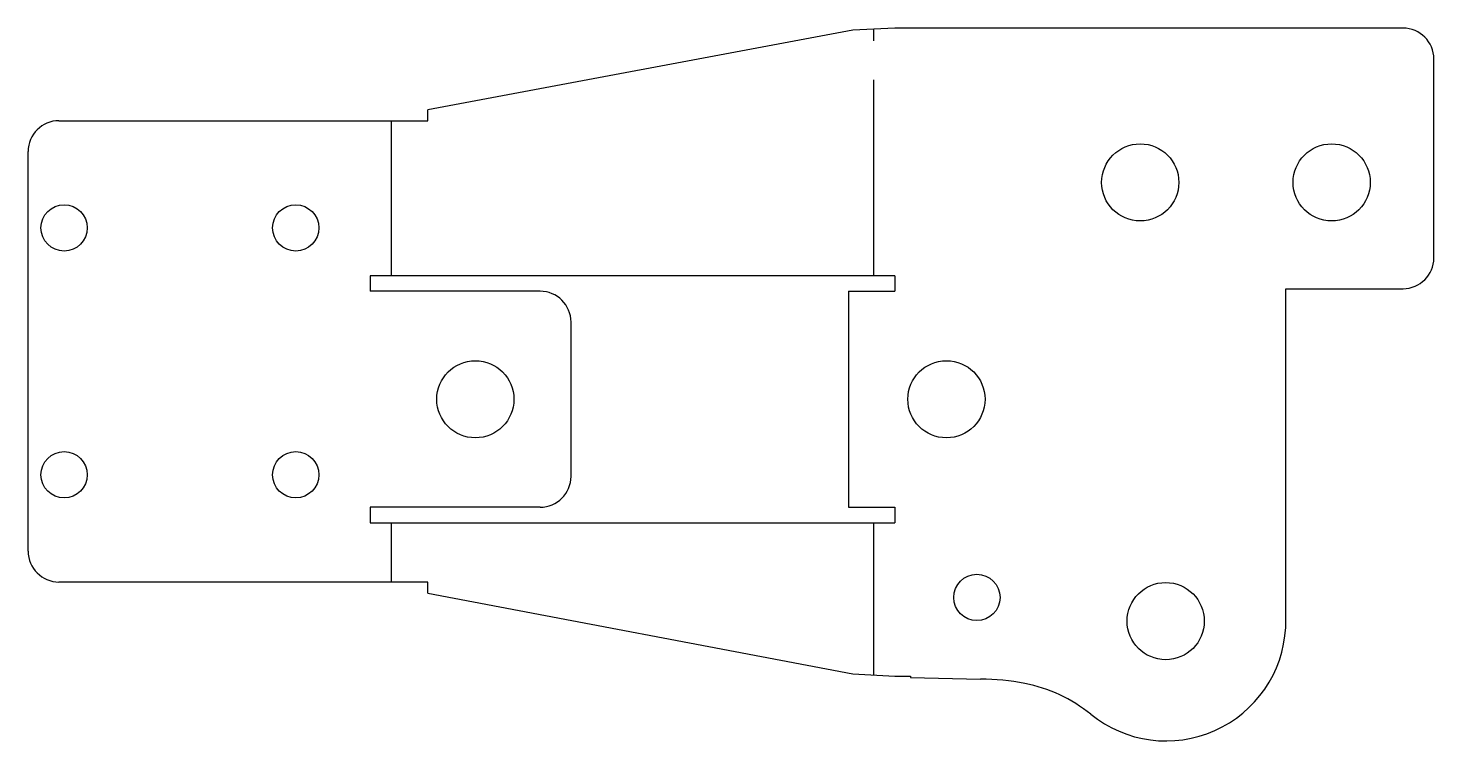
# Model space of a CAD drawing. Header units: millimetres. Extents: x -53.9 to 37.2, y -556.2 to -510.
import ezdxf

# ---------------------------------------------------------------- set-up
doc = ezdxf.new("R2010")
doc.units = ezdxf.units.MM
doc.linetypes.add('CENTERX2', pattern=[20.32, 12.7, -2.54, 2.54, -2.54])

msp = doc.modelspace()

# ---------------------------------------------------------------- linework, layer by layer
at = {"color": 7, "linetype": 'Continuous', "lineweight": 25}
for p, q in [((-0.462, -510.118), (-27.988, -515.279)), ((2.266, -509.98), (-0.462, -510.118)), ((35.17, -509.98), (2.266, -509.98)), ((37.17, -524.87), (37.17, -511.98)), ((-27.988, -515.98), (-27.988, -515.279)), ((-51.88, -515.98), (-27.988, -515.98)), ((-53.88, -543.88), (-53.88, -517.98)), ((-31.716, -526.035), (-31.716, -527.035)), ((2.266, -526.035), (-31.716, -526.035)), ((2.266, -526.035), (2.266, -527.035)), ((-20.716, -527.035), (-31.716, -527.035)), ((-0.734, -527.035), (-0.734, -541.035)), ((-0.734, -527.035), (2.266, -527.035)), ((27.571, -526.87), (35.17, -526.87)), ((27.571, -548.832), (27.571, -526.87)), ((-18.716, -539.035), (-18.716, -529.035)), ((-20.716, -541.035), (-31.716, -541.035)), ((-31.716, -541.035), (-31.716, -542.035)), ((-0.734, -541.035), (2.266, -541.035)), ((2.266, -541.035), (2.266, -542.035)), ((-31.716, -542.035), (2.266, -542.035)), ((-27.988, -545.88), (-51.88, -545.88)), ((-27.988, -546.592), (-27.988, -545.88)), ((-27.988, -546.592), (-0.462, -551.839)), ((-0.462, -551.839), (2.266, -551.98)), ((2.266, -551.98), (3.266, -551.98)), ((3.266, -551.98), (3.266, -552.068)), ((3.266, -552.068), (7.813, -552.175))]:
    msp.add_line(p, q, dxfattribs=at)
at = {"color": 7, "linetype": 'CENTERX2'}
for p, q in [((0.902, -526.035), (0.902, -510.049)), ((-30.352, -526.035), (-30.352, -515.98)), ((-30.352, -545.88), (-30.352, -542.035)), ((0.902, -551.909), (0.902, -542.035))]:
    msp.add_line(p, q, dxfattribs=at)
at = {"color": 7, "linetype": 'Continuous', "lineweight": 25}
for centre, radius in [((18.152, -519.98), 2.5), ((30.55, -519.98), 2.5), ((-51.548, -522.93), 1.5), ((-36.548, -522.93), 1.5), ((-24.912, -534.035), 2.5), ((5.598, -534.035), 2.5), ((-51.548, -538.93), 1.5), ((-36.548, -538.93), 1.5), ((7.571, -546.88), 1.5), ((19.801, -548.414), 2.5)]:
    msp.add_circle(centre, radius, dxfattribs=at)
for centre, radius, start, end in [((35.17, -511.98), 2, 0, 90), ((-51.88, -517.98), 2, 90, 180), ((35.17, -524.87), 2, 270, 0), ((-20.716, -529.035), 2, 360, 90), ((-20.716, -539.035), 2, 270, 360), ((-51.88, -543.88), 2, 180, 270), ((19.825, -548.421), 7.757, 231.0288, 356.95928), ((7.813, -566.98), 14.805, 78.84928, 90), ((8.78, -562.074), 9.805, 51.0288, 78.84928)]:
    msp.add_arc(centre, radius, start, end, dxfattribs=at)

doc.saveas('drawing.dxf')
